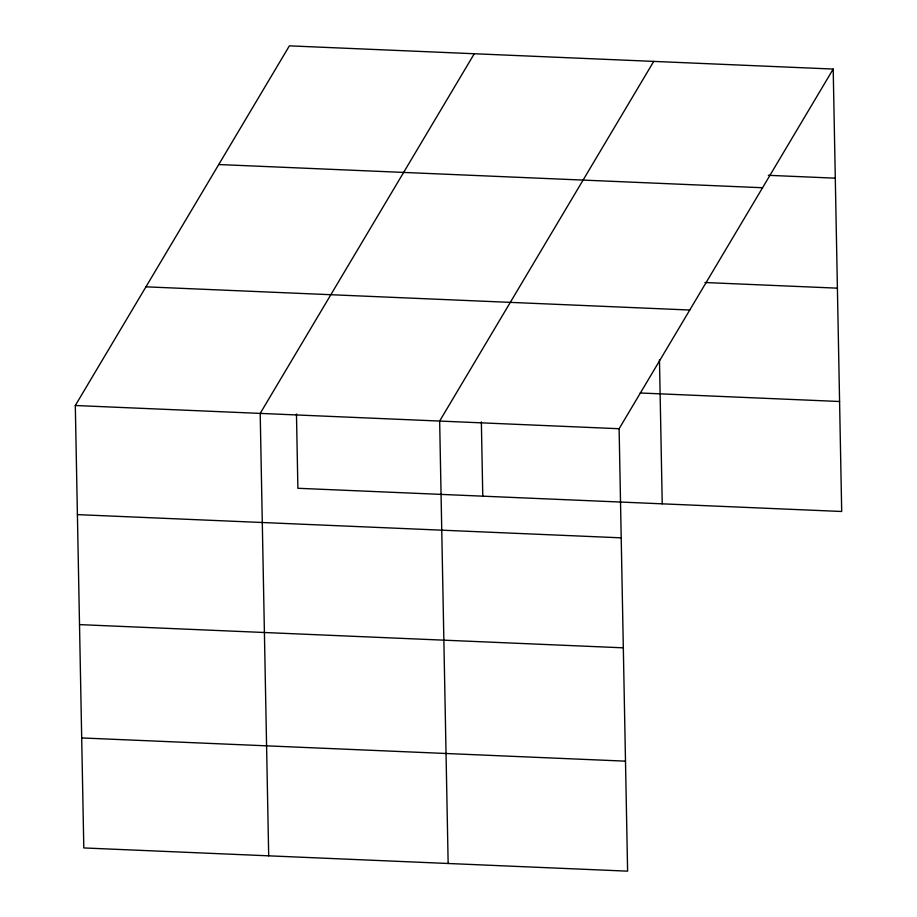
<?xml version="1.0" encoding="UTF-8"?>
<svg xmlns="http://www.w3.org/2000/svg" width="917" height="917" viewBox="0 0 917 917"><rect width="100%" height="100%" fill="white"/><g stroke="black" fill="none" stroke-linecap="round" stroke-linejoin="round"><path stroke-width="1.38" d="M833.198 69.062L619.113 428.72L627.606 871.15L83.802 847.938L75.309 405.509L289.394 45.85L833.198 69.062L841.691 511.491L297.887 488.28L296.466 414.003M474.284 53.736L260.199 413.395L268.692 855.836M653.741 61.393L439.656 421.052L448.149 863.493M768.354 175.307L835.284 178.173M218.75 164.533L762.543 187.744M704.944 282.516L837.404 288.167M145.963 286.826L689.756 310.026M640.181 392.992L839.582 401.497M75.309 405.509L619.113 428.72M77.406 514.62L621.199 537.832M79.515 624.615L623.319 647.826M81.693 737.944L625.497 761.156M659.472 359.842L662.234 503.834M481.356 421.889L482.778 496.177"/></g></svg>
